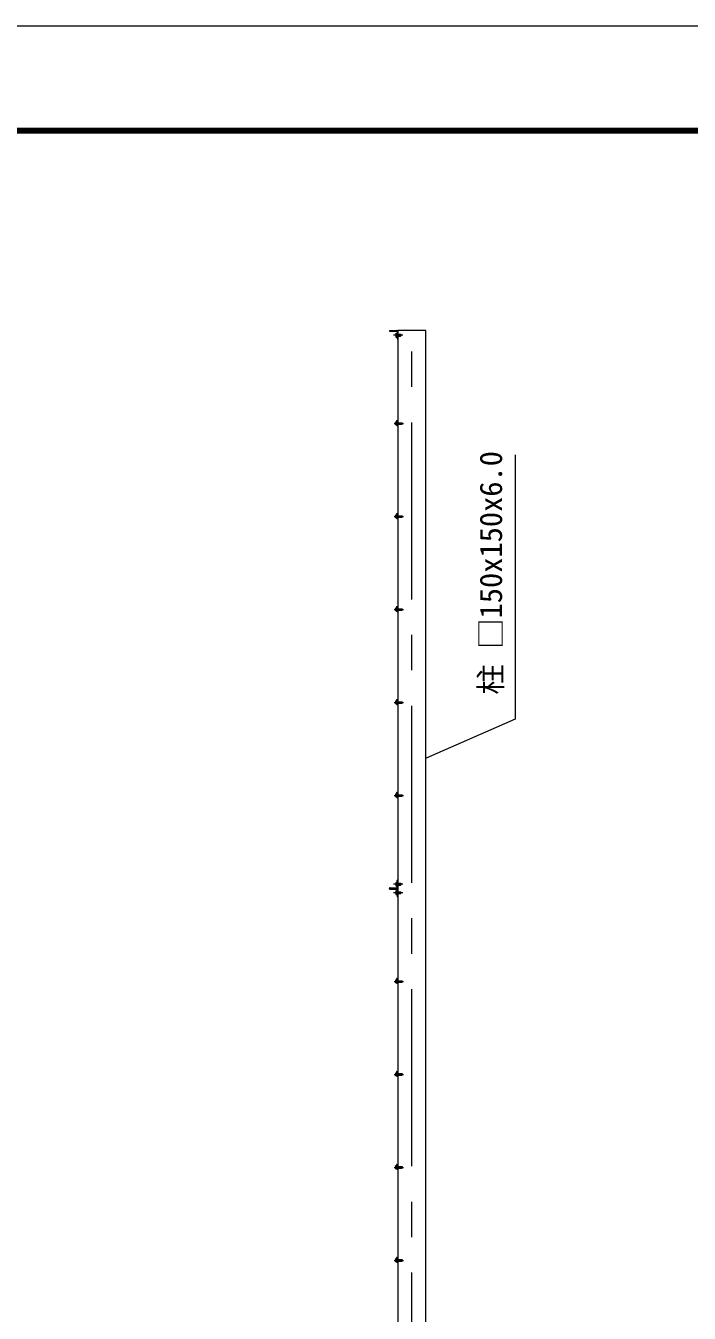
# Model space of a CAD drawing. Units: millimetres at full size; details may follow other scales. Extents: x -10500 to 10500, y -7425 to 7425.
# Drawn here: x -1621 to 1946, y 501 to 7425 of the extents above; entities that cross this region are included whole.
import ezdxf
from ezdxf.enums import TextEntityAlignment as Align

# ---------------------------------------------------------------- set-up
doc = ezdxf.new("R2010")
doc.units = ezdxf.units.MM
doc.header["$LTSCALE"] = 30
doc.linetypes.add('USER1', pattern=[50.8, 31.75, -6.35, 6.35, -6.35])
for name, color, linetype, lineweight in [('0-0_D-STR-TXT', 7, 'Continuous', 13), ('0-2_D-BMK', 2, 'USER1', 13), ('0-3_D-STR3', 3, 'Continuous', 13), ('0-4_D-STR1', 1, 'Continuous', 18), ('0-C_D-TTL', 7, 'Continuous', 18)]:
    doc.layers.add(name, color=color, linetype=linetype, lineweight=lineweight)
doc.styles.add('ＭＳ ゴシック', font='')
doc.styles.get('ＭＳ ゴシック').set_extended_font_data('MS Gothic')

msp = doc.modelspace()

# ---------------------------------------------------------------- linework, layer by layer
at = {"layer": '0-0_D-STR-TXT'}
msp.add_lwpolyline([(1009.39, 5117.68), (1009.39, 3695.32), (530.88, 3487.1)], dxfattribs=at)
at = {"layer": '0-2_D-BMK'}
for p, q in [((454.04, -3280.3), (454.04, 5851.7)), ((405.94, 5760.7), (355.94, 5760.7)), ((358.72, 5285.7), (408.72, 5285.7)), ((358.72, 4785.7), (408.72, 4785.7)), ((358.72, 4285.7), (408.72, 4285.7)), ((358.72, 3785.7), (408.72, 3785.7)), ((358.72, 3285.7), (408.72, 3285.7)), ((405.94, 2808.7), (355.94, 2808.7)), ((405.94, 2762.7), (355.94, 2762.7)), ((358.72, 2285.7), (408.72, 2285.7)), ((358.72, 1785.7), (408.72, 1785.7)), ((358.72, 1285.7), (408.72, 1285.7)), ((358.72, 785.7), (408.72, 785.7))]:
    msp.add_line(p, q, dxfattribs=at)
at = {"layer": '0-3_D-STR3'}
for p, q in [((368.04, 5768.95), (368.95, 5770.52)), ((368.04, 5768.95), (368.04, 5752.45)), ((368.04, 5752.45), (368.95, 5750.89)), ((368.95, 5770.52), (375.04, 5770.52)), ((368.95, 5765.61), (375.04, 5765.61)), ((368.95, 5755.8), (375.04, 5755.8)), ((368.95, 5750.89), (375.04, 5750.89)), ((375.04, 5770.52), (375.04, 5750.89)), ((379.04, 5765.7), (393.54, 5765.7)), ((379.04, 5764.8), (394.44, 5764.8)), ((379.04, 5756.6), (394.44, 5756.6)), ((379.04, 5755.7), (393.54, 5755.7)), ((393.54, 5765.7), (395.04, 5764.2)), ((395.04, 5764.2), (395.04, 5757.2)), ((365.74, 5292), (366.44, 5293.21)), ((365.74, 5292), (365.74, 5279.4)), ((365.74, 5279.4), (366.44, 5278.2)), ((371.04, 5293.21), (366.44, 5293.21)), ((371.04, 5289.46), (366.44, 5289.46)), ((371.04, 5281.95), (366.44, 5281.95)), ((371.04, 5278.2), (366.44, 5278.2)), ((371.04, 5298.7), (371.04, 5278.7)), ((371.04, 5293.21), (371.04, 5278.2)), ((374.04, 5301.7), (379.04, 5301.7)), ((374.04, 5298.2), (374.04, 5279.2)), ((374.04, 5289.7), (401.84, 5289.7)), ((374.04, 5288.95), (402.59, 5288.95)), ((374.04, 5282.45), (402.59, 5282.45)), ((374.04, 5281.7), (401.84, 5281.7)), ((374.04, 5275.7), (379.04, 5275.7)), ((374.54, 5298.7), (379.04, 5298.7)), ((374.54, 5278.7), (379.04, 5278.7)), ((379.04, 5301.7), (379.04, 5298.7)), ((379.04, 5278.7), (379.04, 5275.7)), ((401.84, 5289.7), (403.04, 5288.5)), ((401.84, 5289.7), (401.84, 5281.7)), ((401.84, 5281.7), (403.04, 5282.9)), ((403.04, 5288.5), (403.04, 5282.9)), ((365.74, 4792), (366.44, 4793.21)), ((365.74, 4792), (365.74, 4779.4)), ((365.74, 4779.4), (366.44, 4778.2)), ((371.04, 4793.21), (366.44, 4793.21)), ((371.04, 4789.46), (366.44, 4789.46)), ((371.04, 4781.95), (366.44, 4781.95)), ((371.04, 4778.2), (366.44, 4778.2)), ((371.04, 4798.7), (371.04, 4778.7)), ((371.04, 4793.21), (371.04, 4778.2)), ((374.04, 4801.7), (379.04, 4801.7)), ((374.04, 4798.2), (374.04, 4779.2)), ((374.04, 4789.7), (401.84, 4789.7)), ((374.04, 4788.95), (402.59, 4788.95)), ((374.04, 4782.45), (402.59, 4782.45)), ((374.04, 4781.7), (401.84, 4781.7)), ((374.54, 4798.7), (379.04, 4798.7)), ((374.54, 4778.7), (379.04, 4778.7)), ((379.04, 4801.7), (379.04, 4798.7)), ((379.04, 4778.7), (379.04, 4775.7)), ((401.84, 4789.7), (403.04, 4788.5)), ((401.84, 4789.7), (401.84, 4781.7)), ((401.84, 4781.7), (403.04, 4782.9)), ((403.04, 4788.5), (403.04, 4782.9)), ((374.04, 4775.7), (379.04, 4775.7)), ((365.74, 4292), (366.44, 4293.21)), ((371.04, 4293.21), (366.44, 4293.21)), ((371.04, 4298.7), (371.04, 4278.7)), ((371.04, 4293.21), (371.04, 4278.2)), ((374.04, 4301.7), (379.04, 4301.7)), ((374.04, 4298.2), (374.04, 4279.2)), ((374.54, 4298.7), (379.04, 4298.7)), ((379.04, 4301.7), (379.04, 4298.7)), ((365.74, 4292), (365.74, 4279.4)), ((365.74, 4279.4), (366.44, 4278.2)), ((371.04, 4289.46), (366.44, 4289.46)), ((371.04, 4281.95), (366.44, 4281.95)), ((371.04, 4278.2), (366.44, 4278.2)), ((374.04, 4289.7), (401.84, 4289.7)), ((374.04, 4288.95), (402.59, 4288.95)), ((374.04, 4282.45), (402.59, 4282.45)), ((374.04, 4281.7), (401.84, 4281.7)), ((374.04, 4275.7), (379.04, 4275.7)), ((374.54, 4278.7), (379.04, 4278.7)), ((379.04, 4278.7), (379.04, 4275.7)), ((401.84, 4289.7), (403.04, 4288.5)), ((401.84, 4289.7), (401.84, 4281.7)), ((401.84, 4281.7), (403.04, 4282.9)), ((403.04, 4288.5), (403.04, 4282.9)), ((365.74, 3792), (366.44, 3793.21)), ((365.74, 3792), (365.74, 3779.4)), ((365.74, 3779.4), (366.44, 3778.2)), ((371.04, 3793.21), (366.44, 3793.21)), ((371.04, 3789.46), (366.44, 3789.46)), ((371.04, 3781.95), (366.44, 3781.95)), ((371.04, 3778.2), (366.44, 3778.2)), ((371.04, 3798.7), (371.04, 3778.7)), ((371.04, 3793.21), (371.04, 3778.2)), ((374.04, 3801.7), (379.04, 3801.7)), ((374.04, 3798.2), (374.04, 3779.2)), ((374.04, 3789.7), (401.84, 3789.7)), ((374.04, 3788.95), (402.59, 3788.95)), ((374.04, 3782.45), (402.59, 3782.45)), ((374.04, 3781.7), (401.84, 3781.7)), ((374.04, 3775.7), (379.04, 3775.7)), ((374.54, 3798.7), (379.04, 3798.7)), ((374.54, 3778.7), (379.04, 3778.7)), ((379.04, 3801.7), (379.04, 3798.7)), ((379.04, 3778.7), (379.04, 3775.7)), ((401.84, 3789.7), (403.04, 3788.5)), ((401.84, 3789.7), (401.84, 3781.7)), ((401.84, 3781.7), (403.04, 3782.9)), ((403.04, 3788.5), (403.04, 3782.9)), ((365.74, 3292), (366.44, 3293.21)), ((365.74, 3292), (365.74, 3279.4)), ((365.74, 3279.4), (366.44, 3278.2)), ((371.04, 3293.21), (366.44, 3293.21)), ((371.04, 3289.46), (366.44, 3289.46)), ((371.04, 3281.95), (366.44, 3281.95)), ((371.04, 3278.2), (366.44, 3278.2)), ((371.04, 3298.7), (371.04, 3278.7)), ((371.04, 3293.21), (371.04, 3278.2)), ((374.04, 3301.7), (379.04, 3301.7)), ((374.04, 3298.2), (374.04, 3279.2)), ((374.04, 3289.7), (401.84, 3289.7)), ((374.04, 3288.95), (402.59, 3288.95)), ((374.04, 3282.45), (402.59, 3282.45)), ((374.04, 3281.7), (401.84, 3281.7)), ((374.04, 3275.7), (379.04, 3275.7)), ((374.54, 3298.7), (379.04, 3298.7)), ((374.54, 3278.7), (379.04, 3278.7)), ((379.04, 3301.7), (379.04, 3298.7)), ((379.04, 3278.7), (379.04, 3275.7)), ((401.84, 3289.7), (403.04, 3288.5)), ((401.84, 3289.7), (401.84, 3281.7)), ((401.84, 3281.7), (403.04, 3282.9)), ((403.04, 3288.5), (403.04, 3282.9)), ((368.04, 2816.95), (368.95, 2818.52)), ((368.04, 2816.95), (368.04, 2800.45)), ((368.04, 2800.45), (368.95, 2798.89)), ((368.04, 2770.95), (368.95, 2772.52)), ((368.04, 2770.95), (368.04, 2754.45)), ((368.95, 2818.52), (375.04, 2818.52)), ((368.95, 2813.61), (375.04, 2813.61)), ((368.95, 2803.8), (375.04, 2803.8)), ((368.95, 2798.89), (375.04, 2798.89)), ((368.95, 2772.52), (375.04, 2772.52)), ((375.04, 2818.52), (375.04, 2798.89)), ((375.04, 2772.52), (375.04, 2752.89)), ((379.04, 2813.7), (393.54, 2813.7)), ((379.04, 2812.8), (394.44, 2812.8)), ((379.04, 2804.6), (394.44, 2804.6)), ((379.04, 2803.7), (393.54, 2803.7)), ((393.54, 2813.7), (395.04, 2812.2)), ((395.04, 2812.2), (395.04, 2805.2)), ((368.04, 2754.45), (368.95, 2752.89)), ((368.95, 2767.61), (375.04, 2767.61)), ((368.95, 2757.8), (375.04, 2757.8)), ((368.95, 2752.89), (375.04, 2752.89)), ((379.04, 2767.7), (393.54, 2767.7)), ((379.04, 2766.8), (394.44, 2766.8)), ((379.04, 2758.6), (394.44, 2758.6)), ((379.04, 2757.7), (393.54, 2757.7)), ((393.54, 2767.7), (395.04, 2766.2)), ((395.04, 2766.2), (395.04, 2759.2)), ((365.74, 2292), (366.44, 2293.21)), ((365.74, 2292), (365.74, 2279.4)), ((371.04, 2293.21), (366.44, 2293.21)), ((371.04, 2289.46), (366.44, 2289.46)), ((371.04, 2298.7), (371.04, 2278.7)), ((371.04, 2293.21), (371.04, 2278.2)), ((374.04, 2301.7), (379.04, 2301.7)), ((374.04, 2298.2), (374.04, 2279.2)), ((374.04, 2289.7), (401.84, 2289.7)), ((374.04, 2288.95), (402.59, 2288.95)), ((374.54, 2298.7), (379.04, 2298.7)), ((379.04, 2301.7), (379.04, 2298.7)), ((401.84, 2289.7), (403.04, 2288.5)), ((401.84, 2289.7), (401.84, 2281.7)), ((403.04, 2288.5), (403.04, 2282.9)), ((365.74, 2279.4), (366.44, 2278.2)), ((371.04, 2281.95), (366.44, 2281.95)), ((371.04, 2278.2), (366.44, 2278.2)), ((374.04, 2282.45), (402.59, 2282.45)), ((374.04, 2281.7), (401.84, 2281.7)), ((374.04, 2275.7), (379.04, 2275.7)), ((374.54, 2278.7), (379.04, 2278.7)), ((379.04, 2278.7), (379.04, 2275.7)), ((401.84, 2281.7), (403.04, 2282.9)), ((374.04, 1801.7), (379.04, 1801.7)), ((379.04, 1801.7), (379.04, 1798.7)), ((365.74, 1792), (366.44, 1793.21)), ((365.74, 1792), (365.74, 1779.4)), ((365.74, 1779.4), (366.44, 1778.2)), ((371.04, 1793.21), (366.44, 1793.21)), ((371.04, 1789.46), (366.44, 1789.46)), ((371.04, 1781.95), (366.44, 1781.95)), ((371.04, 1778.2), (366.44, 1778.2)), ((371.04, 1798.7), (371.04, 1778.7)), ((371.04, 1793.21), (371.04, 1778.2)), ((374.04, 1798.2), (374.04, 1779.2)), ((374.04, 1789.7), (401.84, 1789.7)), ((374.04, 1788.95), (402.59, 1788.95)), ((374.04, 1782.45), (402.59, 1782.45)), ((374.04, 1781.7), (401.84, 1781.7)), ((374.04, 1775.7), (379.04, 1775.7)), ((374.54, 1798.7), (379.04, 1798.7)), ((374.54, 1778.7), (379.04, 1778.7)), ((379.04, 1778.7), (379.04, 1775.7)), ((401.84, 1789.7), (403.04, 1788.5)), ((401.84, 1789.7), (401.84, 1781.7)), ((401.84, 1781.7), (403.04, 1782.9)), ((403.04, 1788.5), (403.04, 1782.9)), ((365.74, 1292), (366.44, 1293.21)), ((365.74, 1292), (365.74, 1279.4)), ((365.74, 1279.4), (366.44, 1278.2)), ((371.04, 1293.21), (366.44, 1293.21)), ((371.04, 1289.46), (366.44, 1289.46)), ((371.04, 1281.95), (366.44, 1281.95)), ((371.04, 1278.2), (366.44, 1278.2)), ((371.04, 1298.7), (371.04, 1278.7)), ((371.04, 1293.21), (371.04, 1278.2)), ((374.04, 1301.7), (379.04, 1301.7)), ((374.04, 1298.2), (374.04, 1279.2)), ((374.04, 1289.7), (401.84, 1289.7)), ((374.04, 1288.95), (402.59, 1288.95)), ((374.04, 1282.45), (402.59, 1282.45)), ((374.04, 1281.7), (401.84, 1281.7)), ((374.04, 1275.7), (379.04, 1275.7)), ((374.54, 1298.7), (379.04, 1298.7)), ((374.54, 1278.7), (379.04, 1278.7)), ((379.04, 1301.7), (379.04, 1298.7)), ((379.04, 1278.7), (379.04, 1275.7)), ((401.84, 1289.7), (403.04, 1288.5)), ((401.84, 1289.7), (401.84, 1281.7)), ((401.84, 1281.7), (403.04, 1282.9)), ((403.04, 1288.5), (403.04, 1282.9)), ((365.74, 792), (366.44, 793.21)), ((365.74, 792), (365.74, 779.4)), ((365.74, 779.4), (366.44, 778.2)), ((371.04, 793.21), (366.44, 793.21)), ((371.04, 789.46), (366.44, 789.46)), ((371.04, 781.95), (366.44, 781.95)), ((371.04, 778.2), (366.44, 778.2)), ((371.04, 798.7), (371.04, 778.7)), ((371.04, 793.21), (371.04, 778.2)), ((374.04, 801.7), (379.04, 801.7)), ((374.04, 798.2), (374.04, 779.2)), ((374.04, 789.7), (401.84, 789.7)), ((374.04, 788.95), (402.59, 788.95)), ((374.04, 782.45), (402.59, 782.45)), ((374.04, 781.7), (401.84, 781.7)), ((374.04, 775.7), (379.04, 775.7)), ((374.54, 798.7), (379.04, 798.7)), ((374.54, 778.7), (379.04, 778.7)), ((379.04, 801.7), (379.04, 798.7)), ((379.04, 778.7), (379.04, 775.7)), ((401.84, 789.7), (403.04, 788.5)), ((401.84, 789.7), (401.84, 781.7)), ((401.84, 781.7), (403.04, 782.9)), ((403.04, 788.5), (403.04, 782.9))]:
    msp.add_line(p, q, dxfattribs=at)
for points in [[(393.54, 5765.7), (393.54, 5755.7), (395.04, 5757.2)], [(393.54, 2813.7), (393.54, 2803.7), (395.04, 2805.2)], [(393.54, 2767.7), (393.54, 2757.7), (395.04, 2759.2)]]:
    msp.add_lwpolyline(points, dxfattribs=at)
for centre, radius, start, end in [((372.53, 5768.07), 4.34, 145.61575, 214.38425), ((372.53, 5753.34), 4.34, 145.61575, 214.38425), ((384.43, 5760.7), 16.24, 162.41205, 197.58795), ((369.18, 5291.33), 3.32, 145.61585, 214.38415), ((378.28, 5285.7), 12.42, 162.4121, 197.5879), ((369.18, 5280.08), 3.32, 145.61585, 214.38415), ((374.04, 5298.7), 3, 90, 180), ((374.04, 5278.7), 3, 180, 270), ((374.54, 5298.2), 0.5, 90, 180), ((374.54, 5279.2), 0.5, 180, 270), ((369.18, 4791.33), 3.32, 145.61585, 214.38415), ((378.28, 4785.7), 12.42, 162.4121, 197.5879), ((369.18, 4780.08), 3.32, 145.61585, 214.38415), ((374.04, 4798.7), 3, 90, 180), ((374.04, 4778.7), 3, 180, 270), ((374.54, 4798.2), 0.5, 90, 180), ((374.54, 4779.2), 0.5, 180, 270), ((369.18, 4291.33), 3.32, 145.61585, 214.38415), ((374.04, 4298.7), 3, 90, 180), ((374.54, 4298.2), 0.5, 90, 180), ((378.28, 4285.7), 12.42, 162.4121, 197.5879), ((369.18, 4280.08), 3.32, 145.61585, 214.38415), ((374.04, 4278.7), 3, 180, 270), ((374.54, 4279.2), 0.5, 180, 270), ((369.18, 3791.33), 3.32, 145.61585, 214.38415), ((378.28, 3785.7), 12.42, 162.4121, 197.5879), ((369.18, 3780.08), 3.32, 145.61585, 214.38415), ((374.04, 3798.7), 3, 90, 180), ((374.04, 3778.7), 3, 180, 270), ((374.54, 3798.2), 0.5, 90, 180), ((374.54, 3779.2), 0.5, 180, 270), ((369.18, 3291.33), 3.32, 145.61585, 214.38415), ((378.28, 3285.7), 12.42, 162.4121, 197.5879), ((369.18, 3280.08), 3.32, 145.61585, 214.38415), ((374.04, 3298.7), 3, 90, 180), ((374.04, 3278.7), 3, 180, 270), ((374.54, 3298.2), 0.5, 90, 180), ((374.54, 3279.2), 0.5, 180, 270), ((372.53, 2816.07), 4.34, 145.61575, 214.38425), ((372.53, 2801.34), 4.34, 145.61575, 214.38425), ((372.53, 2770.07), 4.34, 145.61575, 214.38425), ((384.43, 2808.7), 16.24, 162.41205, 197.58795), ((372.53, 2755.34), 4.34, 145.61575, 214.38425), ((384.43, 2762.7), 16.24, 162.41205, 197.58795), ((369.18, 2291.33), 3.32, 145.61585, 214.38415), ((378.28, 2285.7), 12.42, 162.4121, 197.5879), ((374.04, 2298.7), 3, 90, 180), ((374.54, 2298.2), 0.5, 90, 180), ((369.18, 2280.08), 3.32, 145.61585, 214.38415), ((374.04, 2278.7), 3, 180, 270), ((374.54, 2279.2), 0.5, 180, 270), ((374.04, 1798.7), 3, 90, 180), ((369.18, 1791.33), 3.32, 145.61585, 214.38415), ((378.28, 1785.7), 12.42, 162.4121, 197.5879), ((369.18, 1780.08), 3.32, 145.61585, 214.38415), ((374.04, 1778.7), 3, 180, 270), ((374.54, 1798.2), 0.5, 90, 180), ((374.54, 1779.2), 0.5, 180, 270), ((369.18, 1291.33), 3.32, 145.61585, 214.38415), ((378.28, 1285.7), 12.42, 162.4121, 197.5879), ((369.18, 1280.08), 3.32, 145.61585, 214.38415), ((374.04, 1298.7), 3, 90, 180), ((374.04, 1278.7), 3, 180, 270), ((374.54, 1298.2), 0.5, 90, 180), ((374.54, 1279.2), 0.5, 180, 270), ((369.18, 791.33), 3.32, 145.61585, 214.38415), ((378.28, 785.7), 12.42, 162.4121, 197.5879), ((369.18, 780.08), 3.32, 145.61585, 214.38415), ((374.04, 798.7), 3, 90, 180), ((374.04, 778.7), 3, 180, 270), ((374.54, 798.2), 0.5, 90, 180), ((374.54, 779.2), 0.5, 180, 270)]:
    msp.add_arc(centre, radius, start, end, dxfattribs=at)
at = {"layer": '0-4_D-STR1'}
for p, q in [((334.04, 5785.7), (334.04, 5784.7)), ((334.04, 5785.7), (374.04, 5785.7)), ((337.04, 5781.7), (370.54, 5781.7)), ((375.04, 5777.2), (375.04, 5743.7)), ((379.04, 5780.7), (379.04, 5740.7)), ((378.04, 5740.7), (379.04, 5740.7)), ((334.04, 2785.7), (334.04, 2786.7)), ((334.04, 2785.7), (374.04, 2785.7)), ((334.04, 2785.7), (334.04, 2784.7)), ((334.04, 2785.7), (374.04, 2785.7)), ((337.04, 2789.7), (370.54, 2789.7)), ((337.04, 2781.7), (370.54, 2781.7)), ((375.04, 2794.2), (375.04, 2827.7)), ((375.04, 2777.2), (375.04, 2743.7)), ((378.04, 2830.7), (379.04, 2830.7)), ((379.04, 2790.7), (379.04, 2830.7)), ((379.04, 2780.7), (379.04, 2740.7)), ((378.04, 2740.7), (379.04, 2740.7))]:
    msp.add_line(p, q, dxfattribs=at)
msp.add_lwpolyline([(529.04, 5785.7), (379.04, 5785.7), (379.04, -3214.3), (529.04, -3214.3)], close=True, dxfattribs=at)
for centre, radius, start, end in [((337.04, 5784.7), 3, 180, 270), ((370.54, 5777.2), 4.5, 0, 90), ((374.04, 5780.7), 5, 0, 90), ((378.04, 5743.7), 3, 180, 270), ((337.04, 2786.7), 3, 90, 180), ((337.04, 2784.7), 3, 180, 270), ((370.54, 2794.2), 4.5, 270, 0), ((370.54, 2777.2), 4.5, 0, 90), ((374.04, 2790.7), 5, 270, 0), ((374.04, 2780.7), 5, 0, 90), ((378.04, 2827.7), 3, 90, 180), ((378.04, 2743.7), 3, 180, 270)]:
    msp.add_arc(centre, radius, start, end, dxfattribs=at)
at = {"layer": '0-C_D-TTL', "color": 2}
msp.add_lwpolyline([(-10500, 7425), (10500, 7425), (10500, -7425), (-10500, -7425)], close=True, dxfattribs=at)
at = {"layer": '0-C_D-TTL'}
for points in [[(-9825, 6875), (9825, 6875), (9825, -6875), (-9825, -6875)], [(-9818.75, 6868.75), (9818.75, 6868.75), (9818.75, -6868.75), (-9818.75, -6868.75)], [(-9812.5, 6862.5), (9812.5, 6862.5), (9812.5, -6862.5), (-9812.5, -6862.5)], [(-9806.25, 6856.25), (9806.25, 6856.25), (9806.25, -6856.25), (-9806.25, -6856.25)], [(-9800, 6850), (9800, 6850), (9800, -6850), (-9800, -6850)]]:
    msp.add_lwpolyline(points, close=True, dxfattribs=at)

# ---------------------------------------------------------------- texts
at = {"layer": '0-0_D-STR-TXT', "style": 'ＭＳ ゴシック'}
msp.add_text('柱 □150x150x6.0', height=120.3, rotation=90, dxfattribs=at).set_placement((975.39, 3827.7), align=Align.BOTTOM_LEFT)

doc.saveas('drawing.dxf')
